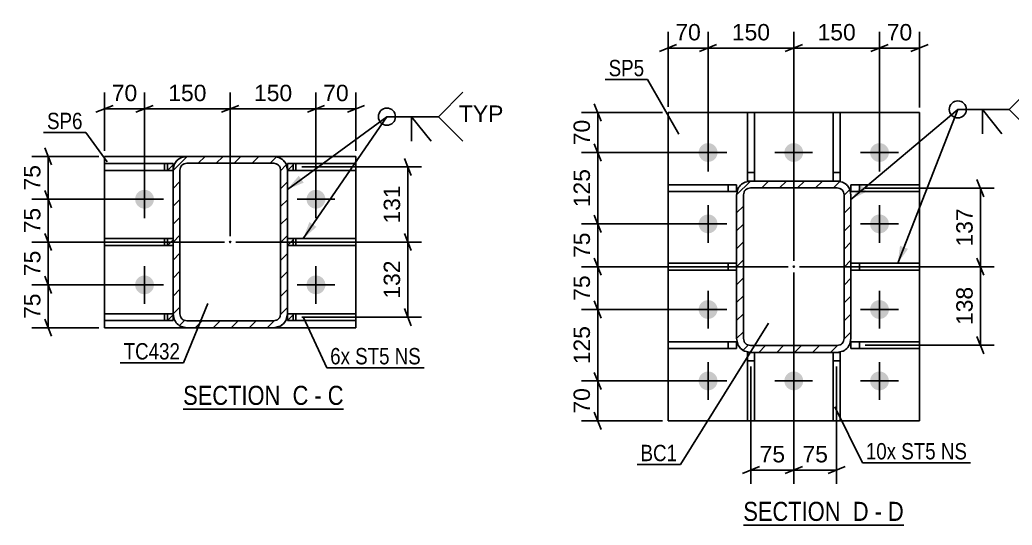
# Model space of a CAD drawing. Header units: millimetres. Extents: x -178 to 663, y -245 to 349.
# Drawn here: x -66.2 to 107.5, y -153.4 to -64.9 of the extents above; entities that cross this region are included whole.
import ezdxf

# ---------------------------------------------------------------- set-up
doc = ezdxf.new("R2010")
doc.units = ezdxf.units.MM
doc.linetypes.add('DXK_LINE_DOT2', pattern=[3.9198, 1.9599, -1.9599])
doc.linetypes.add('DXK_LINE_DOT3', pattern=[5.9187, 2.979, -0.9799, 0.9799, -0.9799])
doc.styles.add('Arial', font='ARIAL.TTF', dxfattribs={"height": 0.2})
doc.styles.add('Arial Narrow', font='ARIALN.TTF', dxfattribs={"height": 0.2})

# ---------------------------------------------------------------- blocks, each defined once
blk = doc.blocks.new('Unknown-247105013-13 - 20659')
at = {"color": 6, "linetype": 'Continuous'}
blk.add_line((-37.59, -133.06), (-9.52, -133.06), dxfattribs=at)
at = {"color": 0, "linetype": 'Continuous'}
for points in [[(-19.49, -132.31), (-19.49, -128.81), (-37.59, -128.81), (-37.59, -132.31)], [(-15.67, -132.31), (-15.67, -128.81), (-18.44, -128.81), (-18.44, -132.31)], [(-13.34, -132.31), (-13.34, -128.81), (-14.62, -128.81), (-14.62, -132.31)], [(-9.52, -132.31), (-9.52, -128.81), (-12.29, -128.81), (-12.29, -132.31)]]:
    blk.add_wipeout(points, dxfattribs=at)
at = {"color": 7, "linetype": 'Continuous', "style": 'Arial Narrow'}
for s, p in [('SECTION ', (-37.59, -132.31)), ('C', (-18.44, -132.31)), ('C', (-12.29, -132.31)), ('-', (-14.62, -132.31))]:
    blk.add_text(s, height=3.34, dxfattribs=at).set_placement(p)
blk = doc.blocks.new('Unknown-247105013-14 - 21122')
at = {"color": 6, "linetype": 'Continuous'}
blk.add_line((60.44, -153.38), (88.51, -153.38), dxfattribs=at)
at = {"color": 0, "linetype": 'Continuous'}
for points in [[(78.55, -152.63), (78.55, -149.13), (60.44, -149.13), (60.44, -152.63)], [(82.37, -152.63), (82.37, -149.13), (79.6, -149.13), (79.6, -152.63)], [(84.69, -152.63), (84.69, -149.13), (83.42, -149.13), (83.42, -152.63)], [(88.51, -152.63), (88.51, -149.13), (85.74, -149.13), (85.74, -152.63)]]:
    blk.add_wipeout(points, dxfattribs=at)
at = {"color": 7, "linetype": 'Continuous', "style": 'Arial Narrow'}
for s, p in [('SECTION ', (60.44, -152.63)), ('D', (79.6, -152.63)), ('D', (85.74, -152.63)), ('-', (83.42, -152.63))]:
    blk.add_text(s, height=3.34, dxfattribs=at).set_placement(p)
blk = doc.blocks.new('Part-247105013-20685 - 20659')
at = {"linetype": 'Continuous'}
h = blk.add_hatch(dxfattribs=at)
h.set_pattern_fill('', scale=0.7, style=0, pattern_type=0)
h.set_pattern_definition([(45, (-40.3482, -91.24), (-1.5715, 1.5715), [])])
h.paths.add_polyline_path([(-40.35, -90.04), (-40.35, -91.24), (-39.35, -91.24), (-39.35, -90.04)])
at = {"color": 2, "linetype": 'Continuous'}
for p, q in [((-51.35, -90.04), (-40.35, -90.04)), ((-51.35, -91.24), (-51.35, -90.04)), ((-39.35, -90.04), (-40.35, -90.04)), ((-40.35, -90.04), (-40.35, -91.24)), ((-39.35, -91.24), (-39.35, -90.04)), ((-51.35, -91.24), (-40.35, -91.24)), ((-40.35, -91.24), (-39.35, -91.24))]:
    blk.add_line(p, q, dxfattribs=at)
at = {"color": 7, "linetype": 'DXK_LINE_DOT2'}
for p, q in [((-40.85, -91.24), (-40.85, -90.04)), ((-40.35, -90.04), (-39.35, -90.04)), ((-39.35, -91.24), (-39.35, -90.04)), ((-40.35, -91.24), (-39.35, -91.24))]:
    blk.add_line(p, q, dxfattribs=at)
blk = doc.blocks.new('Part-247105013-20674 - 20659')
at = {"linetype": 'Continuous'}
h = blk.add_hatch(dxfattribs=at)
h.set_pattern_fill('', scale=0.7, style=0, pattern_type=0)
h.set_pattern_definition([(45, (-39.3535, -116.39), (-1.57154, 1.57154), [])])
h.paths.add_polyline_path([(-39.35, -91.19), (-39.35, -116.39), (-39.17, -117.31), (-38.65, -118.09), (-37.87, -118.61), (-36.95, -118.79), (-21.75, -118.79), (-20.84, -118.61), (-20.06, -118.09), (-19.54, -117.31), (-19.35, -116.39), (-19.35, -91.19), (-19.54, -90.27), (-20.06, -89.49), (-20.84, -88.97), (-21.75, -88.79), (-36.95, -88.79), (-37.87, -88.97), (-38.65, -89.49), (-39.17, -90.27)])
h.paths.add_polyline_path([(-37.8, -90.34), (-37.41, -90.08), (-36.95, -89.99), (-21.75, -89.99), (-21.29, -90.08), (-20.9, -90.34), (-20.64, -90.73), (-20.55, -91.19), (-20.55, -116.39), (-20.64, -116.85), (-20.9, -117.24), (-21.29, -117.5), (-21.75, -117.59), (-36.95, -117.59), (-37.41, -117.5), (-37.8, -117.24), (-38.06, -116.85), (-38.15, -116.39), (-38.15, -91.19), (-38.06, -90.73)])
blk.add_hatch(color=246, dxfattribs=at).paths.add_polyline_path([(-29.35, -103.89, -1), (-29.35, -103.69, -1)])
at = {"color": 7, "linetype": 'DXK_LINE_DOT2'}
for p, q in [((-39.35, -91.19), (-39.17, -90.27)), ((-37.87, -88.97), (-36.95, -88.79)), ((-36.95, -89.99), (-37.41, -90.08)), ((-36.95, -88.79), (-21.75, -88.79)), ((-36.95, -89.99), (-21.75, -89.99)), ((-21.75, -88.79), (-20.84, -88.97)), ((-21.29, -90.08), (-21.75, -89.99)), ((-19.54, -90.27), (-19.35, -91.19)), ((-39.35, -91.19), (-39.35, -116.39)), ((-38.06, -90.73), (-38.15, -91.19)), ((-38.15, -116.39), (-38.15, -91.19)), ((-20.55, -91.19), (-20.64, -90.73)), ((-20.55, -116.39), (-20.55, -91.19)), ((-19.35, -91.19), (-19.35, -116.39)), ((-39.17, -117.31), (-39.35, -116.39)), ((-38.15, -116.39), (-38.06, -116.85)), ((-37.41, -117.5), (-36.95, -117.59)), ((-36.95, -117.59), (-21.75, -117.59)), ((-21.75, -117.59), (-21.29, -117.5)), ((-20.64, -116.85), (-20.55, -116.39)), ((-19.35, -116.39), (-19.54, -117.31)), ((-36.95, -118.79), (-37.87, -118.61)), ((-36.95, -118.79), (-21.75, -118.79)), ((-20.84, -118.61), (-21.75, -118.79))]:
    blk.add_line(p, q, dxfattribs=at)
at = {"color": 2, "linetype": 'Continuous'}
for p, q in [((-39.17, -90.27), (-39.35, -91.19)), ((-36.95, -88.79), (-37.87, -88.97)), ((-37.41, -90.08), (-36.95, -89.99)), ((-36.95, -88.79), (-21.75, -88.79)), ((-36.95, -89.99), (-21.75, -89.99)), ((-20.84, -88.97), (-21.75, -88.79)), ((-21.75, -89.99), (-21.29, -90.08)), ((-19.35, -91.19), (-19.54, -90.27)), ((-39.35, -116.39), (-39.35, -91.19)), ((-38.15, -91.19), (-38.06, -90.73)), ((-38.15, -116.39), (-38.15, -91.19)), ((-20.64, -90.73), (-20.55, -91.19)), ((-20.55, -116.39), (-20.55, -91.19)), ((-19.35, -116.39), (-19.35, -91.19)), ((-39.35, -116.39), (-39.17, -117.31)), ((-38.06, -116.85), (-38.15, -116.39)), ((-36.95, -117.59), (-37.41, -117.5)), ((-36.95, -117.59), (-21.75, -117.59)), ((-21.29, -117.5), (-21.75, -117.59)), ((-20.55, -116.39), (-20.64, -116.85)), ((-19.54, -117.31), (-19.35, -116.39)), ((-37.87, -118.61), (-36.95, -118.79)), ((-36.95, -118.79), (-21.75, -118.79)), ((-21.75, -118.79), (-20.84, -118.61))]:
    blk.add_line(p, q, dxfattribs=at)
at = {"color": 7, "linetype": 'DXK_LINE_DOT3'}
blk.add_line((-29.35, -103.79), (-29.35, -103.79), dxfattribs=at)
at = {"color": 246, "linetype": 'DXK_LINE_DOT2'}
blk.add_line((-29.35, -103.79), (-29.35, -103.79), dxfattribs=at)
at = {"color": 246, "linetype": 'Continuous'}
blk.add_circle((-29.35, -103.79), 0.1, dxfattribs=at)
at = {"color": 7, "linetype": 'DXK_LINE_DOT2'}
for centre, radius, start, end in [((-36.95, -91.19), 2.4, 112.5, 157.5), ((-36.95, -91.19), 1.2, 112.5, 157.5), ((-21.75, -91.19), 1.2, 22.5, 67.5), ((-21.75, -91.19), 2.4, 22.5, 67.5), ((-36.95, -116.39), 2.4, 202.5, 247.5), ((-36.95, -116.39), 1.2, 202.5, 247.5), ((-21.75, -116.39), 1.2, 292.5, 337.5), ((-21.75, -116.39), 2.4, 292.5, 337.5)]:
    blk.add_arc(centre, radius, start, end, dxfattribs=at)
at = {"color": 2, "linetype": 'Continuous'}
for centre, radius, start, end in [((-36.95, -91.19), 2.4, 112.5, 157.5), ((-36.95, -91.19), 1.2, 112.5, 157.5), ((-21.75, -91.19), 1.2, 22.5, 67.5), ((-21.75, -91.19), 2.4, 22.5, 67.5), ((-36.95, -116.39), 2.4, 202.5, 247.5), ((-36.95, -116.39), 1.2, 202.5, 247.5), ((-21.75, -116.39), 1.2, 292.5, 337.5), ((-21.75, -116.39), 2.4, 292.5, 337.5)]:
    blk.add_arc(centre, radius, start, end, dxfattribs=at)
blk = doc.blocks.new('Part-247105013-20684 - 20659')
at = {"linetype": 'Continuous'}
h = blk.add_hatch(dxfattribs=at)
h.set_pattern_fill('', scale=0.7, style=0, pattern_type=0)
h.set_pattern_definition([(45, (-40.3482, -104.39), (-1.5715, 1.5715), [])])
h.paths.add_polyline_path([(-40.35, -103.19), (-40.35, -104.39), (-39.35, -104.39), (-39.35, -103.19)])
at = {"color": 2, "linetype": 'Continuous'}
for p, q in [((-51.35, -103.19), (-40.35, -103.19)), ((-51.35, -104.39), (-51.35, -103.19)), ((-39.35, -103.19), (-40.35, -103.19)), ((-40.35, -103.19), (-40.35, -104.39)), ((-39.35, -104.39), (-39.35, -103.19)), ((-51.35, -104.39), (-40.35, -104.39)), ((-40.35, -104.39), (-39.35, -104.39))]:
    blk.add_line(p, q, dxfattribs=at)
at = {"color": 7, "linetype": 'DXK_LINE_DOT2'}
for p, q in [((-40.85, -104.39), (-40.85, -103.19)), ((-40.35, -103.19), (-39.35, -103.19)), ((-39.35, -104.39), (-39.35, -103.19)), ((-40.35, -104.39), (-39.35, -104.39))]:
    blk.add_line(p, q, dxfattribs=at)
blk = doc.blocks.new('Part-247105013-20676 - 20659')
at = {"color": 2, "linetype": 'Continuous'}
for p, q in [((-51.35, -88.79), (-51.35, -118.79)), ((-51.35, -88.79), (-36.95, -88.79)), ((-7.35, -88.79), (-21.75, -88.79)), ((-7.35, -88.79), (-7.35, -118.79)), ((-51.35, -118.79), (-36.95, -118.79)), ((-7.35, -118.79), (-21.75, -118.79))]:
    blk.add_line(p, q, dxfattribs=at)
at = {"color": 7, "linetype": 'DXK_LINE_DOT2'}
for p, q in [((-21.75, -88.79), (-36.95, -88.79)), ((-21.75, -118.79), (-36.95, -118.79))]:
    blk.add_line(p, q, dxfattribs=at)
blk = doc.blocks.new('Part-247105013-20686 - 20659')
at = {"linetype": 'Continuous'}
h = blk.add_hatch(dxfattribs=at)
h.set_pattern_fill('', scale=0.7, style=0, pattern_type=0)
h.set_pattern_definition([(45, (-40.3482, -117.54), (-1.5715, 1.5715), [])])
h.paths.add_polyline_path([(-40.35, -116.34), (-40.35, -117.54), (-39.35, -117.54), (-39.35, -116.34)])
at = {"color": 2, "linetype": 'Continuous'}
for p, q in [((-51.35, -116.34), (-40.35, -116.34)), ((-51.35, -117.54), (-51.35, -116.34)), ((-39.35, -116.34), (-40.35, -116.34)), ((-40.35, -116.34), (-40.35, -117.54)), ((-39.35, -117.54), (-39.35, -116.34)), ((-51.35, -117.54), (-40.35, -117.54)), ((-40.35, -117.54), (-39.35, -117.54))]:
    blk.add_line(p, q, dxfattribs=at)
at = {"color": 7, "linetype": 'DXK_LINE_DOT2'}
for p, q in [((-40.85, -117.54), (-40.85, -116.34)), ((-40.35, -116.34), (-39.35, -116.34)), ((-39.35, -117.54), (-39.35, -116.34)), ((-40.35, -117.54), (-39.35, -117.54))]:
    blk.add_line(p, q, dxfattribs=at)
blk = doc.blocks.new('Part-247105013-20687 - 20659')
at = {"linetype": 'Continuous'}
h = blk.add_hatch(dxfattribs=at)
h.set_pattern_fill('', scale=0.7, style=0, pattern_type=0)
h.set_pattern_definition([(45, (-19.3535, -104.39), (-1.5715, 1.5715), [])])
h.paths.add_polyline_path([(-19.35, -103.19), (-19.35, -104.39), (-18.36, -104.39), (-18.36, -103.19)])
at = {"color": 7, "linetype": 'DXK_LINE_DOT2'}
for p, q in [((-19.35, -104.39), (-19.35, -103.19)), ((-18.36, -103.19), (-19.35, -103.19)), ((-17.85, -104.39), (-17.85, -103.19)), ((-18.36, -104.39), (-19.35, -104.39))]:
    blk.add_line(p, q, dxfattribs=at)
at = {"color": 2, "linetype": 'Continuous'}
for p, q in [((-19.35, -104.39), (-19.35, -103.19)), ((-19.35, -103.19), (-18.36, -103.19)), ((-7.35, -103.19), (-18.36, -103.19)), ((-18.36, -103.19), (-18.36, -104.39)), ((-7.35, -103.19), (-7.35, -104.39)), ((-18.36, -104.39), (-19.35, -104.39)), ((-7.35, -104.39), (-18.36, -104.39))]:
    blk.add_line(p, q, dxfattribs=at)
blk = doc.blocks.new('Part-247105013-20688 - 20659')
at = {"linetype": 'Continuous'}
h = blk.add_hatch(dxfattribs=at)
h.set_pattern_fill('', scale=0.7, style=0, pattern_type=0)
h.set_pattern_definition([(45, (-19.3535, -91.24), (-1.5715, 1.5715), [])])
h.paths.add_polyline_path([(-19.35, -90.04), (-19.35, -91.24), (-18.36, -91.24), (-18.36, -90.04)])
at = {"color": 7, "linetype": 'DXK_LINE_DOT2'}
for p, q in [((-19.35, -91.24), (-19.35, -90.04)), ((-18.36, -90.04), (-19.35, -90.04)), ((-17.85, -91.24), (-17.85, -90.04)), ((-18.36, -91.24), (-19.35, -91.24))]:
    blk.add_line(p, q, dxfattribs=at)
at = {"color": 2, "linetype": 'Continuous'}
for p, q in [((-19.35, -91.24), (-19.35, -90.04)), ((-19.35, -90.04), (-18.36, -90.04)), ((-7.35, -90.04), (-18.36, -90.04)), ((-18.36, -90.04), (-18.36, -91.24)), ((-7.35, -90.04), (-7.35, -91.24)), ((-18.36, -91.24), (-19.35, -91.24)), ((-7.35, -91.24), (-18.36, -91.24))]:
    blk.add_line(p, q, dxfattribs=at)
blk = doc.blocks.new('Part-247105013-20689 - 20659')
at = {"linetype": 'Continuous'}
h = blk.add_hatch(dxfattribs=at)
h.set_pattern_fill('', scale=0.7, style=0, pattern_type=0)
h.set_pattern_definition([(45, (-19.3535, -117.54), (-1.5715, 1.5715), [])])
h.paths.add_polyline_path([(-19.35, -116.34), (-19.35, -117.54), (-18.36, -117.54), (-18.36, -116.34)])
at = {"color": 7, "linetype": 'DXK_LINE_DOT2'}
for p, q in [((-19.35, -117.54), (-19.35, -116.34)), ((-18.36, -116.34), (-19.35, -116.34)), ((-17.85, -117.54), (-17.85, -116.34)), ((-18.36, -117.54), (-19.35, -117.54))]:
    blk.add_line(p, q, dxfattribs=at)
at = {"color": 2, "linetype": 'Continuous'}
for p, q in [((-19.35, -117.54), (-19.35, -116.34)), ((-19.35, -116.34), (-18.36, -116.34)), ((-7.35, -116.34), (-18.36, -116.34)), ((-18.36, -116.34), (-18.36, -117.54)), ((-7.35, -116.34), (-7.35, -117.54)), ((-18.36, -117.54), (-19.35, -117.54)), ((-7.35, -117.54), (-18.36, -117.54))]:
    blk.add_line(p, q, dxfattribs=at)
blk = doc.blocks.new('Bolt-247105013-20765 - 20659')
at = {"linetype": 'Continuous'}
for points in [[(-46, -96.29, -1), (-42.7, -96.29, -1)], [(-16, -96.29, -1), (-12.7, -96.29, -1)], [(-46, -111.29, -1), (-42.7, -111.29, -1)], [(-16, -111.29, -1), (-12.7, -111.29, -1)]]:
    blk.add_hatch(color=1, dxfattribs=at).paths.add_polyline_path(points)
at = {"color": 1, "linetype": 'Continuous'}
for p, q in [((-44.35, -99.59), (-44.35, -92.99)), ((-14.35, -99.59), (-14.35, -92.99)), ((-41.05, -96.29), (-47.65, -96.29)), ((-11.05, -96.29), (-17.65, -96.29)), ((-44.35, -114.59), (-44.35, -107.99)), ((-14.35, -114.59), (-14.35, -107.99)), ((-41.05, -111.29), (-47.65, -111.29)), ((-11.05, -111.29), (-17.65, -111.29))]:
    blk.add_line(p, q, dxfattribs=at)
blk = doc.blocks.new('Part-247105013-21156 - 21122')
at = {"color": 2, "linetype": 'Continuous'}
for p, q in [((47.27, -108.71), (47.27, -107.51)), ((47.27, -107.51), (59.27, -107.51)), ((47.27, -108.71), (59.27, -108.71))]:
    blk.add_line(p, q, dxfattribs=at)
at = {"color": 7, "linetype": 'DXK_LINE_DOT2'}
for p, q in [((57.77, -108.71), (57.77, -107.51)), ((59.27, -107.51), (59.27, -108.71))]:
    blk.add_line(p, q, dxfattribs=at)
blk = doc.blocks.new('Part-247105013-21124 - 21122')
at = {"linetype": 'Continuous'}
h = blk.add_hatch(dxfattribs=at)
h.set_pattern_fill('', scale=0.7, style=0, pattern_type=0)
h.set_pattern_definition([(45, (79.0835, -94.5899), (-1.57154, 1.57154), [])])
h.paths.add_polyline_path([(79.27, -95.51), (79.08, -94.59), (78.56, -93.81), (77.78, -93.29), (76.87, -93.11), (61.67, -93.11), (60.75, -93.29), (59.97, -93.81), (59.45, -94.59), (59.27, -95.51), (59.27, -120.71), (59.45, -121.63), (59.97, -122.41), (60.75, -122.93), (61.67, -123.11), (76.87, -123.11), (77.78, -122.93), (78.56, -122.41), (79.08, -121.63), (79.27, -120.71)])
h.paths.add_polyline_path([(77.97, -121.17), (77.71, -121.56), (77.33, -121.82), (76.87, -121.91), (61.67, -121.91), (61.21, -121.82), (60.82, -121.56), (60.56, -121.17), (60.47, -120.71), (60.47, -95.51), (60.56, -95.05), (60.82, -94.66), (61.21, -94.4), (61.67, -94.31), (76.87, -94.31), (77.33, -94.4), (77.71, -94.66), (77.97, -95.05), (78.07, -95.51), (78.07, -120.71)])
blk.add_hatch(color=246, dxfattribs=at).paths.add_polyline_path([(69.27, -108.21, -1), (69.27, -108.01, -1)])
at = {"color": 7, "linetype": 'DXK_LINE_DOT2'}
for p, q in [((60.75, -93.29), (61.67, -93.11)), ((76.87, -93.11), (61.67, -93.11)), ((76.87, -93.11), (77.78, -93.29)), ((59.27, -95.51), (59.45, -94.59)), ((60.56, -95.05), (60.47, -95.51)), ((61.67, -94.31), (61.21, -94.4)), ((61.67, -94.31), (76.87, -94.31)), ((77.33, -94.4), (76.87, -94.31)), ((78.07, -95.51), (77.97, -95.05)), ((79.08, -94.59), (79.27, -95.51)), ((59.27, -95.51), (59.27, -120.71)), ((60.47, -120.71), (60.47, -95.51)), ((78.07, -120.71), (78.07, -95.51)), ((79.27, -95.51), (79.27, -120.71)), ((59.45, -121.63), (59.27, -120.71)), ((60.47, -120.71), (60.56, -121.17)), ((77.97, -121.17), (78.07, -120.71)), ((79.27, -120.71), (79.08, -121.63)), ((61.67, -123.11), (60.75, -122.93)), ((61.21, -121.82), (61.67, -121.91)), ((61.67, -121.91), (76.87, -121.91)), ((76.87, -123.11), (61.67, -123.11)), ((76.87, -121.91), (77.33, -121.82)), ((77.78, -122.93), (76.87, -123.11))]:
    blk.add_line(p, q, dxfattribs=at)
at = {"color": 2, "linetype": 'Continuous'}
for p, q in [((61.67, -93.11), (60.75, -93.29)), ((61.67, -93.11), (76.87, -93.11)), ((77.78, -93.29), (76.87, -93.11)), ((59.45, -94.59), (59.27, -95.51)), ((60.47, -95.51), (60.56, -95.05)), ((61.21, -94.4), (61.67, -94.31)), ((61.67, -94.31), (76.87, -94.31)), ((76.87, -94.31), (77.33, -94.4)), ((77.97, -95.05), (78.07, -95.51)), ((79.27, -95.51), (79.08, -94.59)), ((59.27, -120.71), (59.27, -95.51)), ((60.47, -120.71), (60.47, -95.51)), ((78.07, -120.71), (78.07, -95.51)), ((79.27, -120.71), (79.27, -95.51)), ((59.27, -120.71), (59.45, -121.63)), ((60.56, -121.17), (60.47, -120.71)), ((78.07, -120.71), (77.97, -121.17)), ((79.08, -121.63), (79.27, -120.71)), ((60.75, -122.93), (61.67, -123.11)), ((61.67, -121.91), (61.21, -121.82)), ((61.67, -121.91), (76.87, -121.91)), ((61.67, -123.11), (76.87, -123.11)), ((77.33, -121.82), (76.87, -121.91)), ((76.87, -123.11), (77.78, -122.93))]:
    blk.add_line(p, q, dxfattribs=at)
at = {"color": 7, "linetype": 'DXK_LINE_DOT3'}
blk.add_line((69.27, -108.11), (69.27, -108.11), dxfattribs=at)
at = {"color": 246, "linetype": 'DXK_LINE_DOT2'}
blk.add_line((69.27, -108.11), (69.27, -108.11), dxfattribs=at)
at = {"color": 246, "linetype": 'Continuous'}
blk.add_circle((69.27, -108.11), 0.1, dxfattribs=at)
at = {"color": 7, "linetype": 'DXK_LINE_DOT2'}
for centre, radius, start, end in [((61.67, -95.51), 2.4, 112.5, 157.5), ((76.87, -95.51), 2.4, 22.5, 67.5), ((61.67, -95.51), 1.2, 112.5, 157.5), ((76.87, -95.51), 1.2, 22.5, 67.5), ((61.67, -120.71), 1.2, 202.5, 247.5), ((76.87, -120.71), 1.2, 292.5, 337.5), ((61.67, -120.71), 2.4, 202.5, 247.5), ((76.87, -120.71), 2.4, 292.5, 337.5)]:
    blk.add_arc(centre, radius, start, end, dxfattribs=at)
at = {"color": 2, "linetype": 'Continuous'}
for centre, radius, start, end in [((61.67, -95.51), 2.4, 112.5, 157.5), ((76.87, -95.51), 2.4, 22.5, 67.5), ((61.67, -95.51), 1.2, 112.5, 157.5), ((76.87, -95.51), 1.2, 22.5, 67.5), ((61.67, -120.71), 1.2, 202.5, 247.5), ((76.87, -120.71), 1.2, 292.5, 337.5), ((61.67, -120.71), 2.4, 202.5, 247.5), ((76.87, -120.71), 2.4, 292.5, 337.5)]:
    blk.add_arc(centre, radius, start, end, dxfattribs=at)
blk = doc.blocks.new('Part-247105013-21136 - 21122')
at = {"color": 2, "linetype": 'Continuous'}
for p, q in [((47.27, -135.11), (47.27, -81.11)), ((47.27, -81.11), (91.27, -81.11)), ((91.27, -81.11), (91.27, -135.11)), ((91.27, -135.11), (47.27, -135.11))]:
    blk.add_line(p, q, dxfattribs=at)
blk = doc.blocks.new('Part-247105013-21153 - 21122')
at = {"color": 2, "linetype": 'Continuous'}
for p, q in [((91.27, -107.51), (79.27, -107.51)), ((91.27, -107.51), (91.27, -108.71)), ((91.27, -108.71), (79.27, -108.71))]:
    blk.add_line(p, q, dxfattribs=at)
at = {"color": 7, "linetype": 'DXK_LINE_DOT2'}
for p, q in [((79.27, -107.51), (79.27, -108.71)), ((80.77, -108.71), (80.77, -107.51))]:
    blk.add_line(p, q, dxfattribs=at)
blk = doc.blocks.new('Part-247105013-21154 - 21122')
at = {"color": 2, "linetype": 'Continuous'}
for p, q in [((91.27, -93.76), (79.27, -93.76)), ((79.27, -94.96), (79.27, -93.76)), ((91.27, -93.76), (91.27, -94.96)), ((91.27, -94.96), (79.27, -94.96))]:
    blk.add_line(p, q, dxfattribs=at)
at = {"color": 7, "linetype": 'DXK_LINE_DOT2'}
blk.add_line((80.77, -94.96), (80.77, -93.76), dxfattribs=at)
blk = doc.blocks.new('Part-247105013-21155 - 21122')
at = {"color": 2, "linetype": 'Continuous'}
for p, q in [((91.27, -121.26), (79.27, -121.26)), ((79.27, -122.46), (79.27, -121.26)), ((91.27, -121.26), (91.27, -122.46)), ((91.27, -122.46), (79.27, -122.46))]:
    blk.add_line(p, q, dxfattribs=at)
at = {"color": 7, "linetype": 'DXK_LINE_DOT2'}
blk.add_line((80.77, -122.46), (80.77, -121.26), dxfattribs=at)
blk = doc.blocks.new('Part-247105013-21157 - 21122')
at = {"color": 2, "linetype": 'Continuous'}
for p, q in [((47.27, -94.96), (47.27, -93.76)), ((47.27, -93.76), (59.27, -93.76)), ((59.27, -93.76), (59.27, -94.96)), ((47.27, -94.96), (59.27, -94.96))]:
    blk.add_line(p, q, dxfattribs=at)
at = {"color": 7, "linetype": 'DXK_LINE_DOT2'}
blk.add_line((57.77, -94.96), (57.77, -93.76), dxfattribs=at)
blk = doc.blocks.new('Part-247105013-21158 - 21122')
at = {"color": 2, "linetype": 'Continuous'}
for p, q in [((47.27, -122.46), (47.27, -121.26)), ((47.27, -121.26), (59.27, -121.26)), ((59.27, -121.26), (59.27, -122.46)), ((47.27, -122.46), (59.27, -122.46))]:
    blk.add_line(p, q, dxfattribs=at)
at = {"color": 7, "linetype": 'DXK_LINE_DOT2'}
blk.add_line((57.77, -122.46), (57.77, -121.26), dxfattribs=at)
blk = doc.blocks.new('Part-247105013-21159 - 21122')
at = {"color": 2, "linetype": 'Continuous'}
for p, q in [((61.17, -135.11), (61.17, -123.11)), ((61.17, -123.11), (61.67, -123.11)), ((62.37, -123.11), (62.37, -135.11)), ((62.37, -135.11), (61.17, -135.11))]:
    blk.add_line(p, q, dxfattribs=at)
at = {"color": 7, "linetype": 'DXK_LINE_DOT2'}
for p, q in [((61.67, -123.11), (62.37, -123.11)), ((61.17, -124.61), (62.37, -124.61))]:
    blk.add_line(p, q, dxfattribs=at)
blk = doc.blocks.new('Part-247105013-21160 - 21122')
at = {"color": 2, "linetype": 'Continuous'}
for p, q in [((76.17, -123.11), (76.17, -135.11)), ((77.37, -123.11), (76.87, -123.11)), ((77.37, -123.11), (77.37, -135.11)), ((77.37, -135.11), (76.17, -135.11))]:
    blk.add_line(p, q, dxfattribs=at)
at = {"color": 7, "linetype": 'DXK_LINE_DOT2'}
for p, q in [((76.87, -123.11), (76.17, -123.11)), ((76.17, -124.61), (77.37, -124.61))]:
    blk.add_line(p, q, dxfattribs=at)
blk = doc.blocks.new('Part-247105013-21161 - 21122')
at = {"color": 2, "linetype": 'Continuous'}
for p, q in [((61.17, -93.11), (61.17, -81.11)), ((61.17, -81.11), (62.37, -81.11)), ((62.37, -81.11), (62.37, -93.11)), ((61.17, -93.11), (61.67, -93.11))]:
    blk.add_line(p, q, dxfattribs=at)
at = {"color": 7, "linetype": 'DXK_LINE_DOT2'}
for p, q in [((61.17, -91.61), (62.37, -91.61)), ((61.67, -93.11), (62.37, -93.11))]:
    blk.add_line(p, q, dxfattribs=at)
blk = doc.blocks.new('Part-247105013-21162 - 21122')
at = {"color": 2, "linetype": 'Continuous'}
for p, q in [((76.17, -93.11), (76.17, -81.11)), ((76.17, -81.11), (77.37, -81.11)), ((77.37, -81.11), (77.37, -93.11)), ((77.37, -93.11), (76.87, -93.11))]:
    blk.add_line(p, q, dxfattribs=at)
at = {"color": 7, "linetype": 'DXK_LINE_DOT2'}
for p, q in [((76.17, -91.61), (77.37, -91.61)), ((76.87, -93.11), (76.17, -93.11))]:
    blk.add_line(p, q, dxfattribs=at)
blk = doc.blocks.new('Bolt-247105013-21227 - 21122')
at = {"linetype": 'Continuous'}
for points in [[(52.62, -88.11, -1), (55.92, -88.11, -1)], [(67.62, -88.11, -1), (70.92, -88.11, -1)], [(82.62, -88.11, -1), (85.92, -88.11, -1)], [(52.62, -100.61, -1), (55.92, -100.61, -1)], [(82.62, -100.61, -1), (85.92, -100.61, -1)], [(52.62, -115.61, -1), (55.92, -115.61, -1)], [(82.62, -115.61, -1), (85.92, -115.61, -1)], [(52.62, -128.11, -1), (55.92, -128.11, -1)], [(67.62, -128.11, -1), (70.92, -128.11, -1)], [(82.62, -128.11, -1), (85.92, -128.11, -1)]]:
    blk.add_hatch(color=1, dxfattribs=at).paths.add_polyline_path(points)
at = {"color": 1, "linetype": 'Continuous'}
for p, q in [((54.27, -91.41), (54.27, -84.81)), ((69.27, -91.41), (69.27, -84.81)), ((84.27, -91.41), (84.27, -84.81)), ((50.97, -88.11), (57.57, -88.11)), ((65.97, -88.11), (72.57, -88.11)), ((80.97, -88.11), (87.57, -88.11)), ((54.27, -103.91), (54.27, -97.31)), ((84.27, -103.91), (84.27, -97.31)), ((50.97, -100.61), (57.57, -100.61)), ((80.97, -100.61), (87.57, -100.61)), ((54.27, -118.91), (54.27, -112.31)), ((84.27, -118.91), (84.27, -112.31)), ((50.97, -115.61), (57.57, -115.61)), ((80.97, -115.61), (87.57, -115.61)), ((54.27, -131.41), (54.27, -124.81)), ((69.27, -131.41), (69.27, -124.81)), ((84.27, -131.41), (84.27, -124.81)), ((50.97, -128.11), (57.57, -128.11)), ((65.97, -128.11), (72.57, -128.11)), ((80.97, -128.11), (87.57, -128.11))]:
    blk.add_line(p, q, dxfattribs=at)
blk = doc.blocks.new('StraightDimension-247105013-25165 - 20659')
at = {"color": 7, "linetype": 'Continuous'}
for p, q in [((-14.35, -95.29), (-14.35, -77.61)), ((-7.35, -87.79), (-7.35, -77.61)), ((-15.85, -81.06), (-12.85, -79.86)), ((-5.85, -79.86), (-8.85, -81.06)), ((-14.35, -80.46), (-7.35, -80.46))]:
    blk.add_line(p, q, dxfattribs=at)
at = {"color": 0}
blk.add_wipeout([(-8.03, -79.71), (-8.03, -75.51), (-13.68, -75.51), (-13.68, -79.71)], dxfattribs=at)
at = {"color": 3, "style": 'Arial'}
blk.add_text('70', height=2.865, dxfattribs=at).set_placement((-13.08, -79.11))
blk = doc.blocks.new('StraightDimension-247105013-25168 - 20659')
at = {"color": 7, "linetype": 'Continuous'}
for p, q in [((-51.35, -87.79), (-51.35, -77.61)), ((-44.35, -95.29), (-44.35, -77.61)), ((-52.85, -81.06), (-49.85, -79.86)), ((-42.85, -79.86), (-45.85, -81.06)), ((-51.35, -80.46), (-44.35, -80.46))]:
    blk.add_line(p, q, dxfattribs=at)
at = {"color": 0}
blk.add_wipeout([(-45.03, -79.71), (-45.03, -75.51), (-50.68, -75.51), (-50.68, -79.71)], dxfattribs=at)
at = {"color": 3, "style": 'Arial'}
blk.add_text('70', height=2.865, dxfattribs=at).set_placement((-50.08, -79.11))
blk = doc.blocks.new('StraightDimension-247105013-25166 - 20659')
at = {"color": 7, "linetype": 'Continuous'}
for p, q in [((-29.35, -102.79), (-29.35, -77.61)), ((-14.35, -95.29), (-14.35, -77.61)), ((-27.85, -79.86), (-30.85, -81.06)), ((-15.85, -81.06), (-12.85, -79.86)), ((-29.35, -80.46), (-14.35, -80.46))]:
    blk.add_line(p, q, dxfattribs=at)
at = {"color": 0}
blk.add_wipeout([(-17.92, -79.71), (-17.92, -75.51), (-25.79, -75.51), (-25.79, -79.71)], dxfattribs=at)
at = {"color": 3, "style": 'Arial'}
blk.add_text('150', height=2.865, dxfattribs=at).set_placement((-25.19, -79.11))
blk = doc.blocks.new('StraightDimension-247105013-25211 - 20659')
at = {"color": 7, "linetype": 'Continuous'}
for p, q in [((-61.82, -109.79), (-60.62, -112.79)), ((-45.35, -111.29), (-64.07, -111.29)), ((-61.22, -118.79), (-61.22, -111.29)), ((-60.62, -120.29), (-61.82, -117.29)), ((-52.35, -118.79), (-64.07, -118.79))]:
    blk.add_line(p, q, dxfattribs=at)
at = {"color": 0}
blk.add_wipeout([(-61.97, -112.22), (-66.17, -112.22), (-66.17, -117.86), (-61.97, -117.86)], dxfattribs=at)
at = {"color": 3, "style": 'Arial'}
blk.add_text('75', height=2.865, rotation=90.0002, dxfattribs=at).set_placement((-62.57, -117.26))
blk = doc.blocks.new('StraightDimension-247105013-25209 - 20659')
at = {"color": 7, "linetype": 'Continuous'}
for p, q in [((-61.82, -94.79), (-60.62, -97.79)), ((-45.35, -96.29), (-64.07, -96.29)), ((-61.22, -103.79), (-61.22, -96.29)), ((-60.62, -105.29), (-61.82, -102.29)), ((-30.35, -103.79), (-64.07, -103.79))]:
    blk.add_line(p, q, dxfattribs=at)
at = {"color": 0}
blk.add_wipeout([(-61.97, -97.22), (-66.17, -97.22), (-66.17, -102.86), (-61.97, -102.86)], dxfattribs=at)
at = {"color": 3, "style": 'Arial'}
blk.add_text('75', height=2.865, rotation=90.0002, dxfattribs=at).set_placement((-62.57, -102.26))
blk = doc.blocks.new('StraightDimension-247105013-25167 - 20659')
at = {"color": 7, "linetype": 'Continuous'}
for p, q in [((-44.35, -95.29), (-44.35, -77.61)), ((-29.35, -102.79), (-29.35, -77.61)), ((-42.85, -79.86), (-45.85, -81.06)), ((-30.85, -81.06), (-27.85, -79.86)), ((-44.35, -80.46), (-29.35, -80.46))]:
    blk.add_line(p, q, dxfattribs=at)
at = {"color": 0}
blk.add_wipeout([(-32.92, -79.71), (-32.92, -75.51), (-40.79, -75.51), (-40.79, -79.71)], dxfattribs=at)
at = {"color": 3, "style": 'Arial'}
blk.add_text('150', height=2.865, dxfattribs=at).set_placement((-40.19, -79.11))
blk = doc.blocks.new('StraightDimension-247105013-25208 - 20659')
at = {"color": 7, "linetype": 'Continuous'}
for p, q in [((-61.82, -87.29), (-60.62, -90.29)), ((-52.35, -88.79), (-64.07, -88.79)), ((-61.22, -96.29), (-61.22, -88.79)), ((-60.62, -97.79), (-61.82, -94.79)), ((-45.35, -96.29), (-64.07, -96.29))]:
    blk.add_line(p, q, dxfattribs=at)
at = {"color": 0}
blk.add_wipeout([(-61.97, -89.72), (-66.17, -89.72), (-66.17, -95.36), (-61.97, -95.36)], dxfattribs=at)
at = {"color": 3, "style": 'Arial'}
blk.add_text('75', height=2.865, rotation=90.0002, dxfattribs=at).set_placement((-62.57, -94.76))
blk = doc.blocks.new('StraightDimension-247105013-25210 - 20659')
at = {"color": 7, "linetype": 'Continuous'}
for p, q in [((-61.82, -102.29), (-60.62, -105.29)), ((-30.35, -103.79), (-64.07, -103.79)), ((-61.22, -111.29), (-61.22, -103.79)), ((-60.62, -112.79), (-61.82, -109.79)), ((-45.35, -111.29), (-64.07, -111.29))]:
    blk.add_line(p, q, dxfattribs=at)
at = {"color": 0}
blk.add_wipeout([(-61.97, -104.72), (-66.17, -104.72), (-66.17, -110.36), (-61.97, -110.36)], dxfattribs=at)
at = {"color": 3, "style": 'Arial'}
blk.add_text('75', height=2.865, rotation=90.0002, dxfattribs=at).set_placement((-62.57, -109.76))
blk = doc.blocks.new('StraightDimension-247105013-25251 - 20659')
at = {"color": 7, "linetype": 'Continuous'}
for p, q in [((2.32, -92.14), (1.12, -89.14)), ((-16.85, -90.64), (4.12, -90.64)), ((1.72, -103.79), (1.72, -90.64)), ((1.12, -102.29), (2.32, -105.29)), ((-28.35, -103.79), (4.12, -103.79))]:
    blk.add_line(p, q, dxfattribs=at)
at = {"color": 0}
blk.add_wipeout([(0.97, -93.28), (-3.23, -93.28), (-3.23, -101.15), (0.97, -101.15)], dxfattribs=at)
at = {"color": 3, "style": 'Arial'}
blk.add_text('131', height=2.865, rotation=90.0002, dxfattribs=at).set_placement((0.37, -100.55))
blk = doc.blocks.new('StraightDimension-247105013-25252 - 20659')
at = {"color": 7, "linetype": 'Continuous'}
for p, q in [((2.32, -105.29), (1.12, -102.29)), ((-28.35, -103.79), (4.12, -103.79)), ((1.72, -116.94), (1.72, -103.79)), ((1.12, -115.44), (2.32, -118.44)), ((-16.85, -116.94), (4.12, -116.94))]:
    blk.add_line(p, q, dxfattribs=at)
at = {"color": 0}
blk.add_wipeout([(0.97, -106.43), (-3.23, -106.43), (-3.23, -114.3), (0.97, -114.3)], dxfattribs=at)
at = {"color": 3, "style": 'Arial'}
blk.add_text('132', height=2.865, rotation=90.0002, dxfattribs=at).set_placement((0.37, -113.7))
blk = doc.blocks.new('StraightDimension-247105013-25390 - 21122')
at = {"color": 7, "linetype": 'Continuous'}
for p, q in [((69.27, -109.11), (69.27, -146.13)), ((61.77, -125.61), (61.77, -146.13)), ((60.27, -144.33), (63.27, -143.13)), ((61.77, -143.73), (69.27, -143.73)), ((70.77, -143.13), (67.77, -144.33))]:
    blk.add_line(p, q, dxfattribs=at)
at = {"color": 0}
blk.add_wipeout([(68.34, -142.98), (68.34, -138.78), (62.69, -138.78), (62.69, -142.98)], dxfattribs=at)
at = {"color": 3, "style": 'Arial'}
blk.add_text('75', height=2.865, dxfattribs=at).set_placement((63.29, -142.38))
blk = doc.blocks.new('StraightDimension-247105013-25337 - 21122')
at = {"color": 7, "linetype": 'Continuous'}
for p, q in [((69.27, -107.11), (69.27, -66.97)), ((84.27, -87.11), (84.27, -66.97)), ((70.77, -69.22), (67.77, -70.42)), ((82.77, -70.42), (85.77, -69.22)), ((69.27, -69.82), (84.27, -69.82))]:
    blk.add_line(p, q, dxfattribs=at)
at = {"color": 0}
blk.add_wipeout([(80.7, -69.07), (80.7, -64.87), (72.83, -64.87), (72.83, -69.07)], dxfattribs=at)
at = {"color": 3, "style": 'Arial'}
blk.add_text('150', height=2.865, dxfattribs=at).set_placement((73.43, -68.47))
blk = doc.blocks.new('StraightDimension-247105013-25441 - 21122')
at = {"color": 7, "linetype": 'Continuous'}
for p, q in [((102.52, -95.86), (101.32, -92.86)), ((81.77, -94.36), (104.32, -94.36)), ((101.92, -108.11), (101.92, -94.36)), ((101.32, -106.61), (102.52, -109.61)), ((70.27, -108.11), (104.32, -108.11))]:
    blk.add_line(p, q, dxfattribs=at)
at = {"color": 0}
blk.add_wipeout([(101.17, -97.3), (96.97, -97.3), (96.97, -105.17), (101.17, -105.17)], dxfattribs=at)
at = {"color": 3, "style": 'Arial'}
blk.add_text('137', height=2.865, rotation=90.0002, dxfattribs=at).set_placement((100.57, -104.57))
blk = doc.blocks.new('StraightDimension-247105013-25339 - 21122')
at = {"color": 7, "linetype": 'Continuous'}
for p, q in [((47.27, -80.11), (47.27, -66.97)), ((54.27, -87.11), (54.27, -66.97)), ((45.77, -70.42), (48.77, -69.22)), ((55.77, -69.22), (52.77, -70.42)), ((47.27, -69.82), (54.27, -69.82))]:
    blk.add_line(p, q, dxfattribs=at)
at = {"color": 0}
blk.add_wipeout([(53.59, -69.07), (53.59, -64.87), (47.94, -64.87), (47.94, -69.07)], dxfattribs=at)
at = {"color": 3, "style": 'Arial'}
blk.add_text('70', height=2.865, dxfattribs=at).set_placement((48.54, -68.47))
blk = doc.blocks.new('StraightDimension-247105013-35013 - 21122')
at = {"color": 7, "linetype": 'Continuous'}
for p, q in [((34.35, -114.11), (35.55, -117.11)), ((53.27, -115.61), (32.1, -115.61)), ((34.95, -128.11), (34.95, -115.61)), ((35.55, -129.61), (34.35, -126.61)), ((53.27, -128.11), (32.1, -128.11))]:
    blk.add_line(p, q, dxfattribs=at)
at = {"color": 0}
blk.add_wipeout([(34.2, -117.92), (30, -117.92), (30, -125.79), (34.2, -125.79)], dxfattribs=at)
at = {"color": 3, "style": 'Arial'}
blk.add_text('125', height=2.865, rotation=90.0002, dxfattribs=at).set_placement((33.6, -125.19))
blk = doc.blocks.new('StraightDimension-247105013-25336 - 21122')
at = {"color": 7, "linetype": 'Continuous'}
for p, q in [((84.27, -87.11), (84.27, -66.97)), ((91.27, -80.25), (91.27, -66.97)), ((82.77, -70.42), (85.77, -69.22)), ((92.77, -69.22), (89.77, -70.42)), ((84.27, -69.82), (91.27, -69.82))]:
    blk.add_line(p, q, dxfattribs=at)
at = {"color": 0}
blk.add_wipeout([(90.59, -69.07), (90.59, -64.87), (84.94, -64.87), (84.94, -69.07)], dxfattribs=at)
at = {"color": 3, "style": 'Arial'}
blk.add_text('70', height=2.865, dxfattribs=at).set_placement((85.54, -68.47))
blk = doc.blocks.new('StraightDimension-247105013-25338 - 21122')
at = {"color": 7, "linetype": 'Continuous'}
for p, q in [((54.27, -87.11), (54.27, -66.97)), ((69.27, -107.11), (69.27, -66.97)), ((55.77, -69.22), (52.77, -70.42)), ((67.77, -70.42), (70.77, -69.22)), ((54.27, -69.82), (69.27, -69.82))]:
    blk.add_line(p, q, dxfattribs=at)
at = {"color": 0}
blk.add_wipeout([(65.7, -69.07), (65.7, -64.87), (57.83, -64.87), (57.83, -69.07)], dxfattribs=at)
at = {"color": 3, "style": 'Arial'}
blk.add_text('150', height=2.865, dxfattribs=at).set_placement((58.43, -68.47))
blk = doc.blocks.new('StraightDimension-247105013-25389 - 21122')
at = {"color": 7, "linetype": 'Continuous'}
for p, q in [((69.27, -109.11), (69.27, -146.13)), ((76.77, -125.61), (76.77, -146.13)), ((67.77, -144.33), (70.77, -143.13)), ((69.27, -143.73), (76.77, -143.73)), ((78.27, -143.13), (75.27, -144.33))]:
    blk.add_line(p, q, dxfattribs=at)
at = {"color": 0}
blk.add_wipeout([(75.84, -142.98), (75.84, -138.78), (70.19, -138.78), (70.19, -142.98)], dxfattribs=at)
at = {"color": 3, "style": 'Arial'}
blk.add_text('75', height=2.865, dxfattribs=at).set_placement((70.79, -142.38))
blk = doc.blocks.new('StraightDimension-247105013-25442 - 21122')
at = {"color": 7, "linetype": 'Continuous'}
for p, q in [((102.52, -109.61), (101.32, -106.61)), ((70.27, -108.11), (104.32, -108.11)), ((101.92, -121.86), (101.92, -108.11)), ((101.32, -120.36), (102.52, -123.36)), ((81.77, -121.86), (104.32, -121.86))]:
    blk.add_line(p, q, dxfattribs=at)
at = {"color": 0}
blk.add_wipeout([(101.17, -111.05), (96.97, -111.05), (96.97, -118.92), (101.17, -118.92)], dxfattribs=at)
at = {"color": 3, "style": 'Arial'}
blk.add_text('138', height=2.865, rotation=90.0002, dxfattribs=at).set_placement((100.57, -118.32))
blk = doc.blocks.new('StraightDimension-247105013-35009 - 21122')
at = {"color": 7, "linetype": 'Continuous'}
for p, q in [((34.35, -79.61), (35.55, -82.61)), ((46.27, -81.11), (32.1, -81.11)), ((34.95, -88.11), (34.95, -81.11)), ((35.55, -89.61), (34.35, -86.61)), ((53.27, -88.11), (32.1, -88.11))]:
    blk.add_line(p, q, dxfattribs=at)
at = {"color": 0}
blk.add_wipeout([(34.2, -81.78), (30, -81.78), (30, -87.43), (34.2, -87.43)], dxfattribs=at)
at = {"color": 3, "style": 'Arial'}
blk.add_text('70', height=2.865, rotation=90.0002, dxfattribs=at).set_placement((33.6, -86.83))
blk = doc.blocks.new('StraightDimension-247105013-35010 - 21122')
at = {"color": 7, "linetype": 'Continuous'}
for p, q in [((35.55, -89.61), (34.35, -86.61)), ((53.27, -88.11), (32.1, -88.11)), ((34.95, -100.61), (34.95, -88.11)), ((53.27, -100.61), (32.1, -100.61)), ((34.35, -99.11), (35.55, -102.11))]:
    blk.add_line(p, q, dxfattribs=at)
at = {"color": 0}
blk.add_wipeout([(34.2, -90.42), (30, -90.42), (30, -98.29), (34.2, -98.29)], dxfattribs=at)
at = {"color": 3, "style": 'Arial'}
blk.add_text('125', height=2.865, rotation=90.0002, dxfattribs=at).set_placement((33.6, -97.69))
blk = doc.blocks.new('StraightDimension-247105013-35011 - 21122')
at = {"color": 7, "linetype": 'Continuous'}
for p, q in [((53.27, -100.61), (32.1, -100.61)), ((34.35, -99.11), (35.55, -102.11)), ((34.95, -108.11), (34.95, -100.61)), ((35.55, -109.61), (34.35, -106.61)), ((68.27, -108.11), (32.1, -108.11))]:
    blk.add_line(p, q, dxfattribs=at)
at = {"color": 0}
blk.add_wipeout([(34.2, -101.53), (30, -101.53), (30, -107.18), (34.2, -107.18)], dxfattribs=at)
at = {"color": 3, "style": 'Arial'}
blk.add_text('75', height=2.865, rotation=90.0002, dxfattribs=at).set_placement((33.6, -106.58))
blk = doc.blocks.new('StraightDimension-247105013-35012 - 21122')
at = {"color": 7, "linetype": 'Continuous'}
for p, q in [((34.35, -106.61), (35.55, -109.61)), ((68.27, -108.11), (32.1, -108.11)), ((34.95, -115.61), (34.95, -108.11)), ((35.55, -117.11), (34.35, -114.11)), ((53.27, -115.61), (32.1, -115.61))]:
    blk.add_line(p, q, dxfattribs=at)
at = {"color": 0}
blk.add_wipeout([(34.2, -109.03), (30, -109.03), (30, -114.68), (34.2, -114.68)], dxfattribs=at)
at = {"color": 3, "style": 'Arial'}
blk.add_text('75', height=2.865, rotation=90.0002, dxfattribs=at).set_placement((33.6, -114.08))
blk = doc.blocks.new('StraightDimension-247105013-35014 - 21122')
at = {"color": 7, "linetype": 'Continuous'}
for p, q in [((34.35, -126.61), (35.55, -129.61)), ((53.27, -128.11), (32.1, -128.11)), ((34.95, -135.11), (34.95, -128.11)), ((35.55, -136.61), (34.35, -133.61)), ((46.27, -135.11), (32.1, -135.11))]:
    blk.add_line(p, q, dxfattribs=at)
at = {"color": 0}
blk.add_wipeout([(34.2, -128.78), (30, -128.78), (30, -134.43), (34.2, -134.43)], dxfattribs=at)
at = {"color": 3, "style": 'Arial'}
blk.add_text('70', height=2.865, rotation=90.0002, dxfattribs=at).set_placement((33.6, -133.83))
blk = doc.blocks.new('WeldMark-247105013-25299 - 20659')
at = {"linetype": 'Continuous'}
for points in [[(-16.49, -93.4), (-19.35, -94.56), (-17.37, -92.19)], [(-14.26, -101.14), (-16.58, -103.19), (-15.5, -100.29)]]:
    blk.add_hatch(color=30, dxfattribs=at).paths.add_polyline_path(points)
at = {"color": 30, "linetype": 'Continuous'}
for p, q in [((-19.35, -94.56), (-1.93, -81.84)), ((-16.58, -103.19), (-1.93, -81.84)), ((-1.93, -81.84), (7.07, -81.84))]:
    blk.add_line(p, q, dxfattribs=at)
at = {"color": 3, "linetype": 'Continuous'}
for q in [(5.79, -86.13), (2.36, -86.13)]:
    blk.add_line((2.36, -81.84), q, dxfattribs=at)
for start, end in [(90, 270), (270, 90)]:
    blk.add_arc((-1.93, -81.84), 1.5, start, end, dxfattribs=at)
at = {"color": 0, "linetype": 'Continuous'}
blk.add_wipeout([(18.45, -82.74), (18.45, -79.74), (10.67, -79.74), (10.67, -82.74)], dxfattribs=at)
blk.add_wipeout([(18.45, -82.74), (18.45, -79.74), (10.67, -79.74), (10.67, -82.74)], dxfattribs=at)
at = {"color": 3, "linetype": 'Continuous'}
for q in [(11.36, -77.56), (11.36, -86.13)]:
    blk.add_line((7.07, -81.84), q, dxfattribs=at)
at = {"color": 3, "linetype": 'Continuous', "style": 'Arial'}
blk.add_text('TYP', height=2.865, dxfattribs=at).set_placement((10.67, -82.74))
blk = doc.blocks.new('MarkSet-247105013-25129 - 20659')
at = {"color": 0}
for points in [[(-8.39, -125.21), (-8.39, -122.21), (-11.86, -122.21), (-11.86, -125.21)], [(-1.47, -125.21), (-1.47, -122.21), (-7.49, -122.21), (-7.49, -125.21)], [(4, -125.21), (4, -122.21), (-0.57, -122.21), (-0.57, -125.21)]]:
    blk.add_wipeout(points, dxfattribs=at)
for points in [[(-8.39, -125.21), (-8.39, -122.21), (-11.86, -122.21), (-11.86, -125.21)], [(-1.47, -125.21), (-1.47, -122.21), (-7.49, -122.21), (-7.49, -125.21)], [(4, -125.21), (4, -122.21), (-0.57, -122.21), (-0.57, -125.21)]]:
    blk.add_wipeout(points, dxfattribs=at)
at = {"color": 30, "linetype": 'Continuous'}
for p, q in [((-16.52, -116.98), (-12.46, -125.81)), ((-12.46, -125.81), (4.6, -125.81))]:
    blk.add_line(p, q, dxfattribs=at)
at = {"color": 3, "style": 'Arial Narrow'}
for s, p in [('6x', (-11.86, -125.21)), ('ST5', (-7.49, -125.21)), ('NS', (-0.57, -125.21))]:
    blk.add_text(s, height=2.863, dxfattribs=at).set_placement(p)
blk = doc.blocks.new('Mark-247105013-25265 - 20659')
at = {"color": 0}
blk.add_wipeout([(-38.14, -124.36), (-38.14, -121.36), (-48, -121.36), (-48, -124.36)], dxfattribs=at)
blk.add_wipeout([(-38.14, -124.36), (-38.14, -121.36), (-48, -121.36), (-48, -124.36)], dxfattribs=at)
at = {"color": 30, "linetype": 'Continuous'}
for p in [(-33.27, -114.53), (-48.6, -124.96)]:
    blk.add_line(p, (-37.54, -124.96), dxfattribs=at)
at = {"color": 3, "style": 'Arial Narrow'}
blk.add_text('TC432', height=2.863, dxfattribs=at).set_placement((-48, -124.36))
blk = doc.blocks.new('Mark-247105013-25273 - 20659')
at = {"color": 0}
blk.add_wipeout([(-55.2, -84.01), (-55.2, -81.01), (-61.41, -81.01), (-61.41, -84.01)], dxfattribs=at)
blk.add_wipeout([(-55.2, -84.01), (-55.2, -81.01), (-61.41, -81.01), (-61.41, -84.01)], dxfattribs=at)
at = {"color": 30, "linetype": 'Continuous'}
for p in [(-62.01, -84.61), (-50.89, -89.73)]:
    blk.add_line(p, (-54.6, -84.61), dxfattribs=at)
at = {"color": 3, "style": 'Arial Narrow'}
blk.add_text('SP6', height=2.863, dxfattribs=at).set_placement((-61.41, -84.01))
blk = doc.blocks.new('MarkSet-247105013-25312 - 21122')
at = {"color": 0}
for points in [[(87.18, -141.86), (87.18, -138.86), (81.88, -138.86), (81.88, -141.86)], [(94.11, -141.86), (94.11, -138.86), (88.08, -138.86), (88.08, -141.86)], [(99.57, -141.86), (99.57, -138.86), (95.01, -138.86), (95.01, -141.86)]]:
    blk.add_wipeout(points, dxfattribs=at)
for points in [[(87.18, -141.86), (87.18, -138.86), (81.88, -138.86), (81.88, -141.86)], [(94.11, -141.86), (94.11, -138.86), (88.08, -138.86), (88.08, -141.86)], [(99.57, -141.86), (99.57, -138.86), (95.01, -138.86), (95.01, -141.86)]]:
    blk.add_wipeout(points, dxfattribs=at)
at = {"color": 30, "linetype": 'Continuous'}
for p, q in [((76.44, -132.68), (81.28, -142.46)), ((81.28, -142.46), (100.17, -142.46))]:
    blk.add_line(p, q, dxfattribs=at)
at = {"color": 3, "style": 'Arial Narrow'}
for s, p in [('10x', (81.88, -141.86)), ('ST5', (88.08, -141.86)), ('NS', (95.01, -141.86))]:
    blk.add_text(s, height=2.863, dxfattribs=at).set_placement(p)
blk = doc.blocks.new('Mark-247105013-25465 - 21122')
at = {"color": 0}
blk.add_wipeout([(48.85, -142.17), (48.85, -139.17), (42.45, -139.17), (42.45, -142.17)], dxfattribs=at)
blk.add_wipeout([(48.85, -142.17), (48.85, -139.17), (42.45, -139.17), (42.45, -142.17)], dxfattribs=at)
at = {"color": 30, "linetype": 'Continuous'}
for p in [(64.86, -118.02), (41.85, -142.77)]:
    blk.add_line(p, (49.45, -142.77), dxfattribs=at)
at = {"color": 3, "style": 'Arial Narrow'}
blk.add_text('BC1', height=2.863, dxfattribs=at).set_placement((42.45, -142.17))
blk = doc.blocks.new('Mark-247105013-25468 - 21122')
at = {"color": 0}
blk.add_wipeout([(43.08, -74.75), (43.08, -71.75), (36.87, -71.75), (36.87, -74.75)], dxfattribs=at)
blk.add_wipeout([(43.08, -74.75), (43.08, -71.75), (36.87, -71.75), (36.87, -74.75)], dxfattribs=at)
at = {"color": 30, "linetype": 'Continuous'}
for p in [(36.27, -75.35), (49.18, -84.88)]:
    blk.add_line(p, (43.68, -75.35), dxfattribs=at)
at = {"color": 3, "style": 'Arial Narrow'}
blk.add_text('SP5', height=2.863, dxfattribs=at).set_placement((36.87, -74.75))
blk = doc.blocks.new('WeldMark-247105013-25498 - 21122')
at = {"linetype": 'Continuous'}
for points in [[(82.04, -94.96), (79.27, -96.32), (81.08, -93.81)], [(89.26, -104.99), (87.47, -107.51), (87.86, -104.44)]]:
    blk.add_hatch(color=30, dxfattribs=at).paths.add_polyline_path(points)
at = {"color": 30, "linetype": 'Continuous'}
for p, q in [((79.27, -96.32), (97.98, -80.56)), ((87.47, -107.51), (97.98, -80.56)), ((97.98, -80.56), (106.98, -80.56))]:
    blk.add_line(p, q, dxfattribs=at)
at = {"color": 3, "linetype": 'Continuous'}
for q in [(105.7, -84.85), (102.27, -84.85)]:
    blk.add_line((102.27, -80.56), q, dxfattribs=at)
for start, end in [(90, 270), (270, 90)]:
    blk.add_arc((97.98, -80.56), 1.5, start, end, dxfattribs=at)
at = {"color": 0, "linetype": 'Continuous'}
blk.add_wipeout([(118.36, -81.46), (118.36, -78.46), (110.58, -78.46), (110.58, -81.46)], dxfattribs=at)
blk.add_wipeout([(118.36, -81.46), (118.36, -78.46), (110.58, -78.46), (110.58, -81.46)], dxfattribs=at)
at = {"color": 3, "linetype": 'Continuous'}
for q in [(111.27, -76.28), (111.27, -84.85)]:
    blk.add_line((106.98, -80.56), q, dxfattribs=at)
at = {"color": 3, "linetype": 'Continuous', "style": 'Arial'}
blk.add_text('TYP', height=2.865, dxfattribs=at).set_placement((110.58, -81.46))

msp = doc.modelspace()

# ---------------------------------------------------------------- block references
for name in ['Part-247105013-21136 - 21122', 'Part-247105013-21161 - 21122', 'Part-247105013-21162 - 21122', 'Bolt-247105013-21227 - 21122', 'Part-247105013-20676 - 20659', 'Part-247105013-20685 - 20659', 'Part-247105013-20674 - 20659', 'Part-247105013-20688 - 20659', 'Bolt-247105013-20765 - 20659', 'Part-247105013-21157 - 21122', 'Part-247105013-21124 - 21122', 'Part-247105013-21154 - 21122', 'Part-247105013-20684 - 20659', 'Part-247105013-20687 - 20659', 'Part-247105013-21156 - 21122', 'Part-247105013-21153 - 21122', 'Part-247105013-20686 - 20659', 'Part-247105013-20689 - 20659', 'Part-247105013-21158 - 21122', 'Part-247105013-21155 - 21122', 'Part-247105013-21159 - 21122', 'Part-247105013-21160 - 21122', 'Unknown-247105013-13 - 20659', 'Unknown-247105013-14 - 21122']:
    msp.add_blockref(name, (0, 0))

# ---------------------------------------------------------------- next in the draw order: block references
for name in ['StraightDimension-247105013-25339 - 21122', 'StraightDimension-247105013-25337 - 21122', 'StraightDimension-247105013-25168 - 20659', 'StraightDimension-247105013-25165 - 20659', 'StraightDimension-247105013-25390 - 21122', 'StraightDimension-247105013-25211 - 20659', 'StraightDimension-247105013-35013 - 21122']:
    msp.add_blockref(name, (0, 0))

# ---------------------------------------------------------------- next in the draw order: block references
for name in ['StraightDimension-247105013-25336 - 21122', 'StraightDimension-247105013-25166 - 20659', 'StraightDimension-247105013-25441 - 21122', 'Mark-247105013-25265 - 20659', 'StraightDimension-247105013-35014 - 21122']:
    msp.add_blockref(name, (0, 0))

# ---------------------------------------------------------------- next in the draw order: block references
for name in ['StraightDimension-247105013-25338 - 21122', 'StraightDimension-247105013-25209 - 20659', 'StraightDimension-247105013-25389 - 21122', 'Mark-247105013-25465 - 21122']:
    msp.add_blockref(name, (0, 0))

# ---------------------------------------------------------------- next in the draw order: block references
for name in ['StraightDimension-247105013-25167 - 20659', 'StraightDimension-247105013-35009 - 21122', 'StraightDimension-247105013-25442 - 21122', 'MarkSet-247105013-25312 - 21122']:
    msp.add_blockref(name, (0, 0))

# ---------------------------------------------------------------- next in the draw order: block references
for name in ['Mark-247105013-25468 - 21122', 'WeldMark-247105013-25498 - 21122', 'StraightDimension-247105013-35010 - 21122', 'StraightDimension-247105013-25208 - 20659', 'StraightDimension-247105013-25251 - 20659', 'StraightDimension-247105013-25210 - 20659']:
    msp.add_blockref(name, (0, 0))

# ---------------------------------------------------------------- next in the draw order: block references
for name in ['Mark-247105013-25273 - 20659', 'StraightDimension-247105013-35011 - 21122', 'StraightDimension-247105013-25252 - 20659']:
    msp.add_blockref(name, (0, 0))

# ---------------------------------------------------------------- next in the draw order: block references
for name in ['WeldMark-247105013-25299 - 20659', 'StraightDimension-247105013-35012 - 21122', 'MarkSet-247105013-25129 - 20659']:
    msp.add_blockref(name, (0, 0))

doc.saveas('drawing.dxf')
